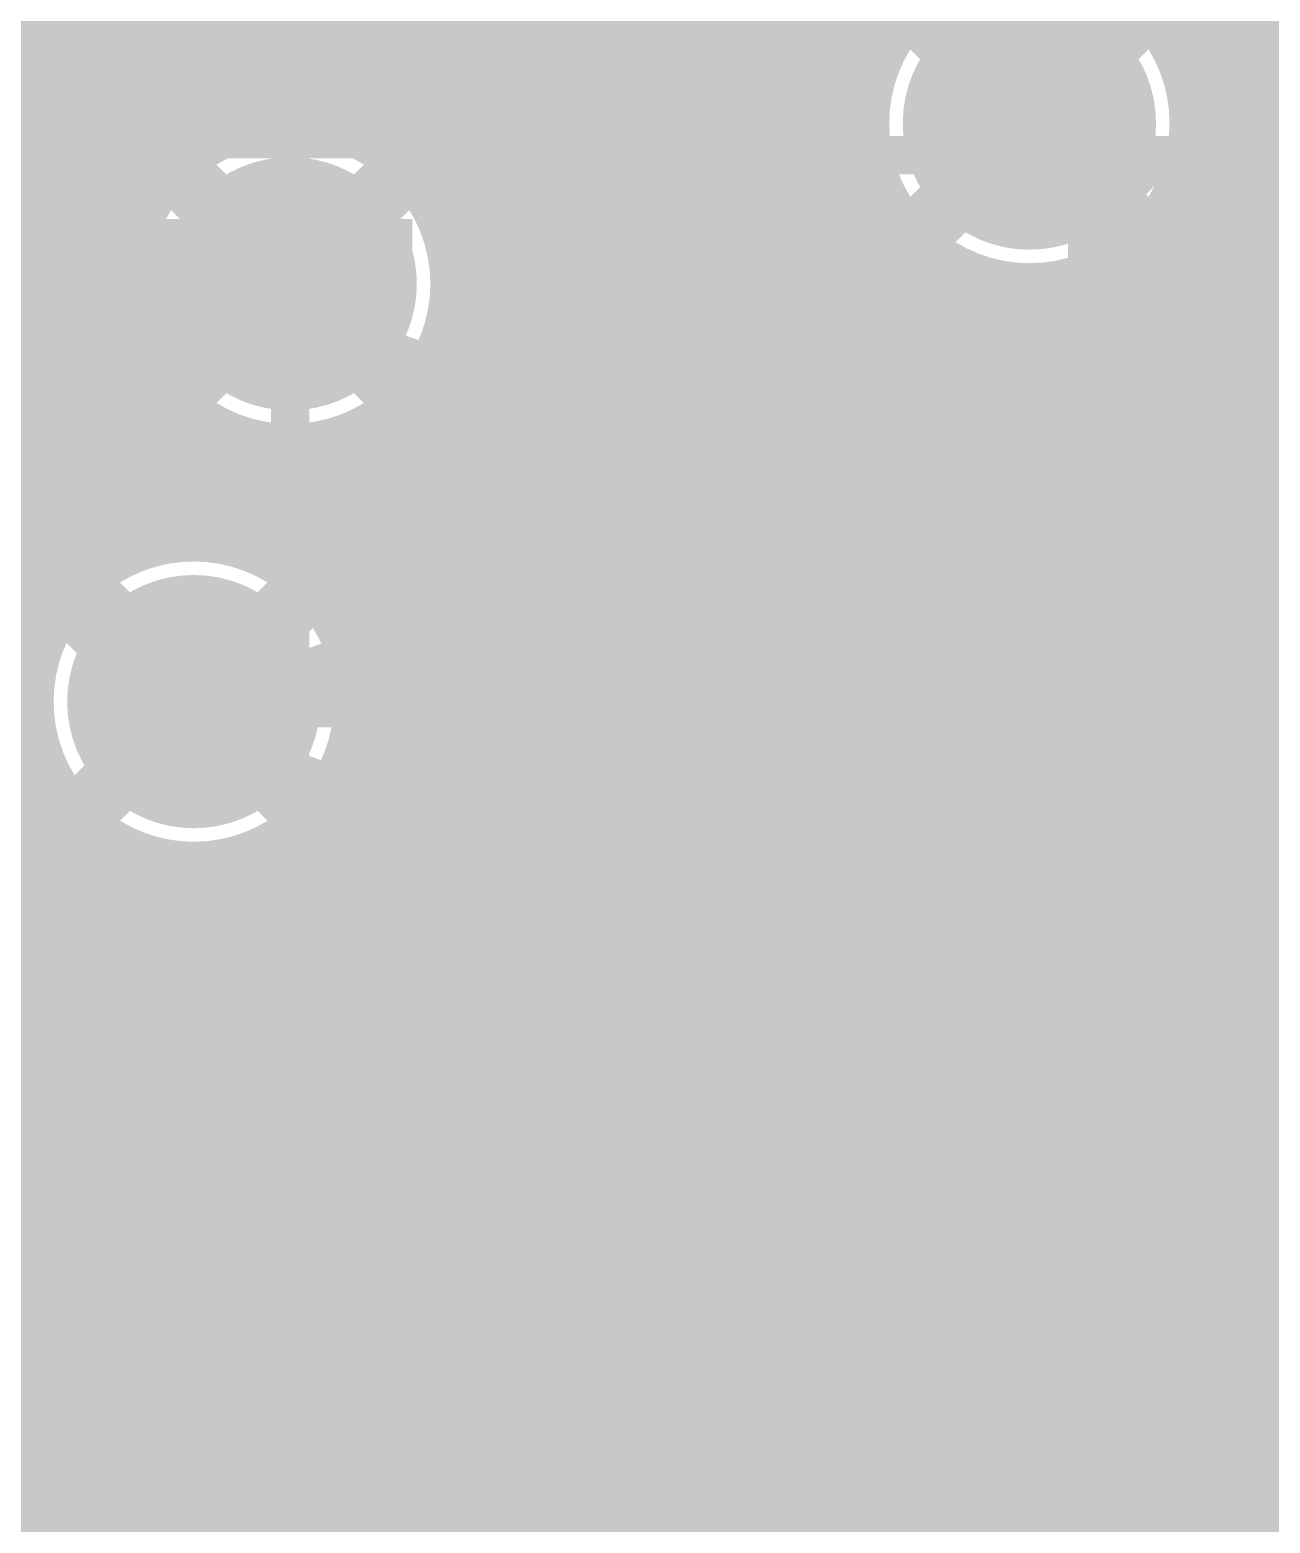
# Model space of a CAD drawing. Extents: x -118 to 4, y -52 to 56.
# Drawn here: x -55.64 to -50.74, y 33.08 to 38.98 of the extents above; entities that cross this region are included whole.
import ezdxf

# ---------------------------------------------------------------- set-up
doc = ezdxf.new("R2010")
doc.units = 0
doc.header["$MEASUREMENT"] = 0
doc.layers.get('0').update_dxf_attribs({"linetype": 'CONTINUOUS'})
for name, color, linetype in [('22-302-0_BOT', 7, 'CONTINUOUS'), ('22-302-0_DRD', 7, 'CONTINUOUS'), ('22-302-0_DRL', 2, 'CONTINUOUS'), ('22-302-0_GND', 1, 'CONTINUOUS'), ('22-302-0_IN1', 3, 'CONTINUOUS'), ('22-302-0_SMB', 5, 'CONTINUOUS'), ('22-302-0_SMT', 10, 'CONTINUOUS'), ('22-302-0_SPB', 14, 'CONTINUOUS'), ('22-302-0_SPT', 9, 'CONTINUOUS'), ('22-302-0_SSB', 12, 'CONTINUOUS'), ('22-302-0_SST', 11, 'CONTINUOUS'), ('22-302-0_TOP', 13, 'CONTINUOUS'), ('THRUHOLE_TAP', 7, 'CONTINUOUS')]:
    doc.layers.add(name, color=color, linetype=linetype)

# ---------------------------------------------------------------- blocks, each defined once
blk = doc.blocks.new('RECTANGLE_2')
blk.add_solid([(0.4826, 0.4064), (0.4826, -0.4064), (-0.4826, 0.4064), (-0.4826, -0.4064)])
blk = doc.blocks.new('ROUND_50')
at = {"const_width": 0.35052}
blk.add_lwpolyline([(-0.17526, 0, 1), (0.17526, 0, 1)], format="xyb", close=True, dxfattribs=at)
blk = doc.blocks.new('ROUND_107')
at = {"const_width": 0.10033}
blk.add_lwpolyline([(-0.050164, 0, 1), (0.050164, 0, 1)], format="xyb", close=True, dxfattribs=at)
blk = doc.blocks.new('ROUND_93')
at = {"const_width": 0.50038}
blk.add_lwpolyline([(-0.25019, 0, 1), (0.25019, 0, 1)], format="xyb", close=True, dxfattribs=at)
blk = doc.blocks.new('ROUND_58')
at = {"const_width": 0.35052}
blk.add_lwpolyline([(-0.17526, 0, 1), (0.17526, 0, 1)], format="xyb", close=True, dxfattribs=at)
blk = doc.blocks.new('RECTANGLE_31')
blk.add_solid([(0.508, 0.635), (0.508, -0.635), (-0.508, 0.635), (-0.508, -0.635)])
blk = doc.blocks.new('OBLONG_40')
at = {"const_width": 0.29972}
blk.add_lwpolyline([(0, 0.74041), (0, -0.74041)], dxfattribs=at)
at = {"const_width": 0.14986}
for points in [[(-0.07493, 0.74041, 1), (0.07493, 0.74041, 1)], [(-0.07493, -0.74041, 1), (0.07493, -0.74041, 1)]]:
    blk.add_lwpolyline(points, format="xyb", close=True, dxfattribs=at)
blk = doc.blocks.new('ROUND_98')
at = {"const_width": 0.10033}
blk.add_lwpolyline([(-0.050164, 0, 1), (0.050164, 0, 1)], format="xyb", close=True, dxfattribs=at)

msp = doc.modelspace()

# ---------------------------------------------------------------- linework, layer by layer
at = {"layer": '22-302-0_BOT'}
for points, const_width in [([(-50.7492, 42.52976), (-50.7492, 38.24224)], 0.254), ([(-50.9778, 42.30116), (-50.9778, 38.47084)], 0.254), ([(-51.2064, 42.07256), (-51.2064, 39.08552)], 0.254), ([(-54.991, 36.322), (-54.229, 36.322), (-52.832, 37.719), (-52.832, 40.386), (-54.356, 41.91), (-54.864, 41.91)], 0.2032), ([(-52.3494, 40.7289), (-52.3494, 38.76802)], 0.254), ([(-54.61, 37.973), (-56.007, 39.37), (-56.007, 40.7162), (-54.61, 40.7162)], 0.2032), ([(-53.721, 40.70096), (-53.721, 37.40404)], 0.254), ([(-53.4924, 40.47236), (-53.4924, 37.63264)], 0.254), ([(-52.4256, 40.386), (-52.4256, 37.719)], 0.254), ([(-53.2638, 40.24376), (-53.2638, 37.86124)], 0.254), ([(-53.2384, 40.21836), (-53.2384, 37.88664)], 0.254), ([(-53.7972, 39.9796), (-53.7972, 38.5572)], 0.254), ([(-56.28894, 39.0779), (-55.2831, 38.06952)], 0.254), ([(-53.2384, 39.0398), (-53.7972, 39.0398)], 0.254), ([(-52.21478, 39.0398), (-52.4256, 39.0398)], 0.254), ([(-46.47692, 39.0398), (-51.16322, 39.0398)], 0.254), ([(-53.2384, 38.8112), (-53.7972, 38.8112)], 0.254), ([(-52.3367, 38.8112), (-52.4256, 38.8112)], 0.254), ([(-46.40072, 38.8112), (-51.03876, 38.8112)], 0.254), ([(-53.2384, 38.5826), (-53.7972, 38.5826)], 0.254), ([(-52.36718, 38.5826), (-52.4256, 38.5826)], 0.254), ([(-27.8638, 38.1), (-27.8638, 38.0492), (-28.575, 37.338), (-28.575, 35.433), (-29.083, 34.925), (-30.734, 34.925), (-31.242, 34.417), (-31.877, 34.417), (-34.544, 37.084), (-50.165, 37.084), (-51.689, 38.608)], 0.2032), ([(-46.2788, 38.5826), (-51.00828, 38.5826)], 0.254), ([(-53.7972, 38.5572), (-54.26202, 38.5572)], 0.254), ([(-54.1782, 38.5572), (-54.1782, 38.49878)], 0.254), ([(-53.9496, 38.5572), (-53.9496, 38.13302)], 0.254), ([(-51.0159, 38.50894), (-49.99736, 37.4904)], 0.254), ([(-52.3494, 38.44544), (-52.3494, 33.9344)], 0.254), ([(-55.56504, 38.354), (-56.3118, 38.354)], 0.254), ([(-53.2384, 38.354), (-54.04612, 38.354)], 0.254), ([(-52.31892, 38.354), (-52.4256, 38.354)], 0.254), ([(-46.09084, 38.354), (-50.86096, 38.354)], 0.254), ([(-55.5498, 38.33876), (-55.5498, 36.70808)], 0.254), ([(-55.33644, 38.1254), (-58.64606, 38.1254)], 0.254), ([(-55.3212, 38.11016), (-55.3212, 36.91636)], 0.254), ([(-53.2384, 38.1254), (-53.94706, 38.1254)], 0.254), ([(-52.16652, 38.1254), (-52.4256, 38.1254)], 0.254), ([(-45.78858, 38.1254), (-50.63236, 38.1254)], 0.254), ([(-52.1208, 38.08222), (-52.1208, 33.9344)], 0.254), ([(-51.8922, 37.95776), (-51.8922, 33.9344)], 0.254), ([(-51.58994, 37.9349), (-50.45202, 36.79698)], 0.254), ([(-55.28564, 37.8968), (-58.63336, 37.8968)], 0.254), ([(-53.2384, 37.88664), (-54.39664, 36.7284)], 0.254), ([(-53.2384, 37.8968), (-53.93436, 37.8968)], 0.254), ([(-51.55184, 37.8968), (-52.4256, 37.8968)], 0.254), ([(-51.6636, 37.92728), (-51.6636, 33.9344)], 0.254), ([(-53.9496, 37.81044), (-53.9496, 37.17544)], 0.254), ([(-51.435, 37.77996), (-51.435, 33.9344)], 0.254), ([(-55.21706, 37.6682), (-58.70194, 37.6682)], 0.254), ([(-53.45684, 37.6682), (-54.00294, 37.6682)], 0.254), ([(-51.32324, 37.6682), (-52.42814, 37.6682)], 0.254), ([(-51.2064, 37.55136), (-51.2064, 33.9344)], 0.254), ([(-55.0926, 37.49294), (-55.0926, 36.99256)], 0.254), ([(-55.03164, 37.4396), (-58.88736, 37.4396)], 0.254), ([(-53.68544, 37.4396), (-54.18836, 37.4396)], 0.254), ([(-54.1782, 37.44722), (-54.1782, 36.94684)], 0.254), ([(-52.54498, 37.43198), (-53.9369, 36.03752)], 0.254), ([(-51.09464, 37.4396), (-52.53736, 37.4396)], 0.254), ([(-54.864, 37.34308), (-54.864, 36.99002)], 0.254), ([(-52.578, 37.39896), (-52.578, 33.9344)], 0.254), ([(-54.6354, 37.29228), (-54.6354, 36.90112)], 0.254), ([(-54.4068, 37.32276), (-54.4068, 36.7284)], 0.254), ([(-50.9778, 37.32276), (-50.9778, 33.9344)], 0.254), ([(-53.91404, 37.211), (-58.9026, 37.211)], 0.254), ([(-52.8066, 37.17036), (-52.8066, 33.9344)], 0.254), ([(-50.86604, 37.211), (-52.76596, 37.211)], 0.254), ([(-50.7492, 37.09416), (-50.7492, 33.9344)], 0.254), ([(-55.15102, 36.9824), (-58.9026, 36.9824)], 0.254), ([(-54.14264, 36.9824), (-54.82844, 36.9824)], 0.254), ([(-53.0352, 36.94176), (-53.0352, 33.9344)], 0.254), ([(-50.63744, 36.9824), (-52.99456, 36.9824)], 0.254), ([(-55.51678, 36.7538), (-58.95594, 36.7538)], 0.254), ([(-54.37124, 36.7538), (-54.46522, 36.7538)], 0.254), ([(-50.40122, 36.7538), (-53.22316, 36.7538)], 0.254), ([(-54.39664, 36.7284), (-54.4449, 36.7284)], 0.254), ([(-53.2638, 36.71316), (-53.2638, 33.9344)], 0.254), ([(-55.6387, 36.5252), (-59.16676, 36.5252)], 0.254), ([(-48.98136, 36.5252), (-53.45176, 36.5252)], 0.254), ([(-53.4924, 36.48456), (-53.4924, 34.58972)], 0.254), ([(-55.66918, 36.2966), (-59.39536, 36.2966)], 0.254), ([(-49.05756, 36.2966), (-53.68036, 36.2966)], 0.254), ([(-53.721, 36.25596), (-53.721, 34.85388)], 0.254), ([(-57.785, 31.369), (-57.277, 31.369), (-55.118, 33.528), (-40.259, 33.528), (-38.989, 34.798), (-33.02, 34.798), (-32.131, 33.909), (-30.988, 33.909), (-30.48, 34.417), (-28.829, 34.417), (-27.8638, 35.3822), (-27.8638, 36.195)], 0.2032), ([(-55.62092, 36.068), (-59.62396, 36.068)], 0.254), ([(-49.05502, 36.068), (-53.90896, 36.068)], 0.254), ([(-53.9496, 36.02736), (-53.9496, 34.95294)], 0.254), ([(-55.5498, 35.93338), (-55.5498, 34.6964)], 0.254), ([(-54.229, 35.9156), (-54.4449, 35.9156)], 0.254), ([(-54.4068, 35.9156), (-54.4068, 34.89706)], 0.254), ([(-54.1782, 35.91814), (-54.1782, 34.96564)], 0.254), ([(-55.46852, 35.8394), (-59.85256, 35.8394)], 0.254), ([(-48.96612, 35.8394), (-54.51094, 35.8394)], 0.254), ([(-55.3212, 35.72764), (-55.3212, 34.6964)], 0.254), ([(-54.6354, 35.74288), (-54.6354, 34.71164)], 0.254), ([(-55.0926, 35.6489), (-55.0926, 34.6964)], 0.254), ([(-54.864, 35.65398), (-54.864, 34.6964)], 0.254), ([(-48.73498, 35.6108), (-60.08116, 35.6108)], 0.254), ([(-25.4381, 34.50082), (-27.813, 34.50082), (-28.40482, 33.909), (-30.353, 33.909), (-30.85846, 33.401), (-32.258, 33.401), (-33.147, 34.29), (-38.735, 34.29), (-40.005, 33.02), (-54.991, 33.02), (-57.404, 30.607), (-58.039, 30.607), (-58.42, 30.988), (-64.389, 30.988), (-64.897, 31.496), (-64.897, 35.3568), (-64.77, 35.4838)], 0.2032), ([(-40.78732, 35.3822), (-60.30976, 35.3822)], 0.254), ([(-40.67556, 35.1536), (-60.36056, 35.1536)], 0.254), ([(-54.3433, 34.925), (-59.82716, 34.925)], 0.254), ([(-40.3733, 34.925), (-53.85816, 34.925)], 0.254), ([(-54.64556, 34.6964), (-57.023, 34.6964)], 0.254), ([(-39.66464, 34.6964), (-53.5559, 34.6964)], 0.254), ([(-39.89324, 34.4678), (-53.44414, 34.4678)], 0.254), ([(-54.102, 34.29), (-57.023, 34.29), (-59.055, 32.258)], 0.2032), ([(-40.12184, 34.2392), (-53.42382, 34.2392)], 0.254), ([(-53.4924, 33.98774), (-53.4924, 33.9344)], 0.254), ([(-40.35044, 34.0106), (-53.48224, 34.0106)], 0.254), ([(-40.42664, 33.9344), (-53.52288, 33.9344)], 0.254), ([(-55.31358, 33.8836), (-56.85536, 33.8836)], 0.254), ([(-55.5498, 33.8836), (-55.5498, 33.67024)], 0.254), ([(-55.40502, 33.81502), (-57.33796, 31.88208)], 0.254), ([(-55.43804, 33.782), (-56.95696, 33.782)], 0.254), ([(-55.66664, 33.5534), (-57.18556, 33.5534)], 0.254)]:
    msp.add_lwpolyline(points, dxfattribs=dict(at, const_width=const_width))
at = {"layer": '22-302-0_BOT', "const_width": 0.254}
for points in [[(-51.689, 39.28872, 0.4142136), (-52.36972, 38.608)], [(-51.00828, 38.608, 0.4142136), (-51.689, 39.28872)], [(-52.36972, 38.608, 0.4142136), (-51.689, 37.92728)], [(-51.0159, 38.50894, 0.0365465), (-51.00865, 38.608)], [(-53.92928, 37.973, 0.2643031), (-54.26164, 38.55783)], [(-55.2831, 38.06952, 0.0356214), (-55.28998, 37.973)], [(-55.29072, 37.973, 0.4142136), (-54.61, 37.29228)], [(-54.61, 37.29228, 0.4142136), (-53.92928, 37.973)], [(-51.689, 37.92728, 0.0365464), (-51.58989, 37.93453)], [(-52.54498, 37.43198, 0.1989124), (-52.42609, 37.719)], [(-52.54498, 37.43198, 0.1989124), (-52.42609, 37.719)], [(-54.991, 37.00272, 0.4142136), (-55.67172, 36.322)], [(-54.4449, 36.7284, 0.237053), (-54.991, 37.00272)], [(-55.67172, 36.322, 0.4142136), (-54.991, 35.64128)], [(-54.229, 35.9156, 0.1989124), (-53.94163, 36.03463)], [(-54.991, 35.64128, 0.2370532), (-54.4449, 35.9156)], [(-54.102, 34.97072, 0.236463), (-54.64719, 34.69762)], [(-53.42128, 34.29, 0.4142136), (-54.102, 34.97072)], [(-53.52288, 33.9344, 0.1385453), (-53.42242, 34.29)], [(-55.31358, 33.8836, 0.0707565), (-55.40497, 33.81497)], [(-55.31358, 33.8836, 0.0707565), (-55.40497, 33.81497)]]:
    msp.add_lwpolyline(points, format="xyb", dxfattribs=at)
at = {"layer": '22-302-0_DRD', "const_width": 0.254}
for points in [[(-51.054, 39.243), (-52.324, 37.973)], [(-51.054, 37.973), (-52.324, 39.243)], [(-53.975, 38.608), (-55.245, 37.338)], [(-53.975, 37.338), (-55.245, 38.608)], [(-54.356, 36.957), (-55.626, 35.687)], [(-54.356, 35.687), (-55.626, 36.957)], [(-53.467, 34.925), (-54.737, 33.655)], [(-53.467, 33.655), (-54.737, 34.925)]]:
    msp.add_lwpolyline(points, dxfattribs=at)
at = {"layer": '22-302-0_IN1', "const_width": 0.254}
for points in [[(-55.6768, 53.95976), (-55.6768, 13.35278)], [(-50.6476, 46.8249), (-50.6476, -3.048)], [(-51.1048, 46.69282), (-51.1048, 38.95598)], [(-50.8762, 46.71314), (-50.8762, -3.048)], [(-55.4482, 41.56202), (-55.4482, 36.82492)], [(-54.3052, 41.52138), (-54.3052, 38.58006)], [(-55.2196, 41.33088), (-55.2196, 38.27272)], [(-54.5338, 41.31564), (-54.5338, 38.64864)], [(-54.991, 41.24198), (-54.991, 38.53688)], [(-54.7624, 41.2369), (-54.7624, 38.63594)], [(-52.705, 40.77208), (-52.705, 18.07972)], [(-52.4764, 40.72128), (-52.4764, 18.03908)], [(-52.2478, 40.75176), (-52.2478, 38.99408)], [(-52.9336, 39.96944), (-52.9336, 18.03908)], [(-54.0766, 39.65194), (-54.0766, 38.39464)], [(-53.1622, 39.60622), (-53.1622, 17.90192)], [(-53.848, 39.50208), (-53.848, 0.30988)], [(-53.3908, 39.48176), (-53.3908, -3.048)], [(-53.6194, 39.45128), (-53.6194, 0.04572)], [(-52.23256, 39.0144), (-98.425, 39.0144)], [(-46.4693, 39.0144), (-51.1429, 39.0144)], [(-52.34432, 38.7858), (-60.19038, 38.7858)], [(-46.39056, 38.7858), (-51.03114, 38.7858)], [(-54.95798, 38.5572), (-59.98464, 38.5572)], [(-52.36718, 38.5572), (-54.26202, 38.5572)], [(-46.26102, 38.5572), (-51.01082, 38.5572)], [(-55.18912, 38.3286), (-59.9059, 38.3286)], [(-52.30876, 38.3286), (-54.03088, 38.3286)], [(-46.06544, 38.3286), (-51.06924, 38.3286)], [(-51.1048, 38.26002), (-51.1048, -3.048)], [(-52.2478, 38.21938), (-52.2478, 17.90192)], [(-55.27802, 38.1), (-59.91098, 38.1)], [(-52.14112, 38.1), (-53.94198, 38.1)], [(-45.74286, 38.1), (-51.23688, 38.1)], [(-52.0192, 38.01364), (-52.0192, 13.63218)], [(-51.3334, 38.02888), (-51.3334, -3.048)], [(-51.7906, 37.9349), (-51.7906, 13.57376)], [(-51.562, 37.93998), (-51.562, 13.40612)], [(-55.28056, 37.8714), (-59.99988, 37.8714)], [(-18.69694, 37.8714), (-53.9369, 37.8714)], [(-55.20436, 37.6428), (-60.23102, 37.6428)], [(-55.2196, 37.67074), (-55.2196, 36.96208)], [(-18.70964, 37.6428), (-54.01564, 37.6428)], [(-54.0766, 37.55136), (-54.0766, 30.56382)], [(-54.99608, 37.4142), (-62.97422, 37.4142)], [(-54.991, 37.40912), (-54.991, 37.00272)], [(-23.96998, 37.4142), (-54.22138, 37.4142)], [(-54.3052, 37.36594), (-54.3052, 30.92958)], [(-54.7624, 37.31006), (-54.7624, 36.96208)], [(-54.5338, 37.29736), (-54.5338, 36.82492)], [(-24.20112, 37.1856), (-60.15228, 37.1856)], [(-55.2323, 36.957), (-60.01512, 36.957)], [(-24.29002, 36.957), (-54.74716, 36.957)], [(-55.53456, 36.7284), (-59.97448, 36.7284)], [(-48.80864, 36.7284), (-54.4449, 36.7284)], [(-55.64632, 36.4998), (-60.01512, 36.4998)], [(-48.99406, 36.4998), (-54.33314, 36.4998)], [(-55.66918, 36.2712), (-56.01208, 36.2712)], [(-49.06264, 36.2712), (-54.31282, 36.2712)], [(-55.61076, 36.0426), (-55.87492, 36.0426)], [(-49.04994, 36.0426), (-54.37124, 36.0426)], [(-55.44312, 35.814), (-55.83428, 35.814)], [(-55.4482, 35.81908), (-55.4482, 13.4747)], [(-48.95088, 35.814), (-54.53888, 35.814)], [(-54.5338, 35.81908), (-54.5338, 31.0515)], [(-55.2196, 35.68192), (-55.2196, 30.88132)], [(-54.991, 35.64128), (-54.991, 31.03372)], [(-54.7624, 35.68192), (-54.7624, 31.08198)], [(-49.57064, 35.5854), (-55.87492, 35.5854)], [(-49.75606, 35.3568), (-56.01208, 35.3568)], [(-49.82464, 35.1282), (-59.34456, 35.1282)], [(-49.81194, 34.8996), (-59.41314, 34.8996)], [(-49.71288, 34.671), (-59.59856, 34.671)], [(-49.44872, 34.4424), (-64.99606, 34.4424)], [(-38.48862, 34.2138), (-64.98336, 34.2138)], [(-38.85438, 33.9852), (-65.05194, 33.9852)], [(-38.9763, 33.7566), (-65.23736, 33.7566)], [(-39.00678, 33.528), (-67.40398, 33.528)], [(-38.95852, 33.2994), (-56.79186, 33.2994)], [(-38.80612, 33.0708), (-56.5658, 33.0708)]]:
    msp.add_lwpolyline(points, dxfattribs=at)
for points in [[(-51.689, 39.28872, 0.4142136), (-52.36972, 38.608)], [(-51.00828, 38.608, 0.4142136), (-51.689, 39.28872)], [(-54.61, 38.65372, 0.4142136), (-55.29072, 37.973)], [(-53.92928, 37.973, 0.4142136), (-54.61, 38.65372)], [(-52.36972, 38.608, 0.4142136), (-51.689, 37.92728)], [(-51.689, 37.92728, 0.4142136), (-51.00828, 38.608)], [(-55.29072, 37.973, 0.4142136), (-54.61, 37.29228)], [(-54.61, 37.29228, 0.4142136), (-53.92928, 37.973)], [(-54.991, 37.00272, 0.4142136), (-55.67172, 36.322)], [(-54.31028, 36.322, 0.4142136), (-54.991, 37.00272)], [(-55.67172, 36.322, 0.4142136), (-54.991, 35.64128)], [(-54.991, 35.64128, 0.4142136), (-54.31028, 36.322)]]:
    msp.add_lwpolyline(points, format="xyb", dxfattribs=at)
at = {"layer": '22-302-0_SSB', "const_width": 0.1524}
for points in [[(-53.7845, 41.4655), (-53.7845, 38.5445), (-55.4228, 38.5445), (-55.4228, 41.4655), (-53.7845, 41.4655)], [(-54.6354, 38.15334), (-54.6354, 37.79774), (-54.80558, 37.67836), (-54.97576, 37.67836), (-55.1434, 37.79774), (-55.1434, 38.15334), (-54.1274, 38.15334)], [(-54.6354, 37.85616), (-54.1274, 37.67836)], [(-54.6354, 37.25672), (-54.6354, 36.90112), (-54.46776, 36.84016), (-54.29758, 36.84016), (-54.1274, 36.90112), (-54.1274, 37.25672), (-54.29758, 37.31514), (-54.46776, 37.31514), (-55.1434, 37.07892)], [(-54.6354, 36.41852), (-54.6354, 36.06292), (-54.46776, 36.00196), (-54.29758, 36.00196), (-54.1274, 36.06292), (-54.1274, 36.41852), (-54.29758, 36.47694), (-54.46776, 36.47694), (-55.1434, 36.24072)]]:
    msp.add_lwpolyline(points, dxfattribs=at)
at = {"layer": '22-302-0_SST', "const_width": 0.1524}
for points in [[(-53.467, 38.989), (-49.403, 38.989), (-49.403, 43.561), (-51.181, 43.561), (-51.435, 43.307), (-51.689, 43.561), (-53.467, 43.561), (-53.467, 38.989)], [(-59.55538, 35.8902), (-59.55538, 39.0398), (-54.61, 39.0398), (-54.61, 35.433), (-59.09818, 35.433), (-59.55538, 35.8902)], [(-53.467, 33.909), (-49.403, 33.909), (-49.403, 38.481), (-51.181, 38.481), (-51.435, 38.227), (-51.689, 38.481), (-53.467, 38.481), (-53.467, 33.909)], [(-53.5305, 33.2105), (-53.5305, 30.2895), (-51.8922, 30.2895), (-51.8922, 33.2105), (-53.5305, 33.2105)]]:
    msp.add_lwpolyline(points, dxfattribs=at)
at = {"layer": '22-302-0_TOP'}
for points, const_width in [([(-51.435, 42.418), (-51.435, 39.497), (-50.419, 38.481), (-50.419, 36.576), (-50.927, 36.068), (-51.435, 36.068), (-52.451, 35.052)], 0.2032), ([(-56.45404, 40.22852), (-56.45404, 39.43604), (-56.007, 38.989), (-54.864, 38.989), (-53.4924, 40.3606), (-53.4924, 40.2336), (-53.594, 40.132)], 0.2032), ([(-53.75402, 39.42334), (-54.48808, 38.68928)], 0.254), ([(-53.721, 39.41572), (-53.721, 37.25164)], 0.254), ([(-53.4924, 39.41318), (-53.4924, 37.48024)], 0.254), ([(-53.9496, 39.22776), (-53.9496, 38.27526)], 0.254), ([(-53.2638, 39.12108), (-53.2638, 37.7063)], 0.254), ([(-53.0352, 39.12108), (-53.0352, 37.81044)], 0.254), ([(-52.8066, 39.12108), (-52.8066, 37.81552)], 0.254), ([(-52.578, 39.12108), (-52.578, 37.81552)], 0.254), ([(-52.3494, 39.12108), (-52.3494, 38.91026)], 0.254), ([(-54.1782, 38.99916), (-54.1782, 38.5572)], 0.254), ([(-52.32146, 38.9636), (-54.21376, 38.9636)], 0.254), ([(-54.4068, 38.77056), (-54.4068, 38.66896)], 0.254), ([(-52.40274, 38.735), (-54.44236, 38.735)], 0.254), ([(-51.689, 38.608), (-51.435, 38.354), (-51.435, 37.338)], 0.2032), ([(-55.10276, 38.5064), (-59.90844, 38.5064)], 0.254), ([(-55.09768, 38.51148), (-56.007, 38.51148)], 0.254), ([(-55.5498, 38.51148), (-55.5498, 37.4015)], 0.254), ([(-55.3212, 38.51148), (-55.3212, 38.12032)], 0.254), ([(-52.40782, 38.5064), (-54.11724, 38.5064)], 0.254), ([(-52.3494, 38.30574), (-52.3494, 37.81552)], 0.254), ([(-55.26786, 38.2778), (-59.8551, 38.2778)], 0.254), ([(-52.3367, 38.2778), (-53.9496, 38.2778)], 0.254), ([(-52.31892, 38.24732), (-52.31892, 37.81552)], 0.254), ([(-55.33136, 38.0492), (-59.87542, 38.0492)], 0.254), ([(-52.31892, 38.0492), (-53.8861, 38.0492)], 0.254), ([(-55.31866, 37.8206), (-59.97702, 37.8206)], 0.254), ([(-55.3212, 37.82568), (-55.3212, 37.20084)], 0.254), ([(-52.31892, 37.8206), (-53.8988, 37.8206)], 0.254), ([(-52.31892, 37.81552), (-52.959, 37.81552)], 0.254), ([(-53.29682, 37.67582), (-54.33568, 36.63696)], 0.254), ([(-53.9496, 37.67074), (-53.9496, 37.02304)], 0.254), ([(-55.22722, 37.592), (-60.22594, 37.592)], 0.254), ([(-53.38064, 37.592), (-53.99024, 37.592)], 0.254), ([(-55.0926, 37.42944), (-55.0926, 37.04082)], 0.254), ([(-55.0037, 37.3634), (-55.48884, 37.3634)], 0.254), ([(-53.60924, 37.3634), (-54.21376, 37.3634)], 0.254), ([(-54.1782, 37.3888), (-54.1782, 36.79444)], 0.254), ([(-58.40476, 34.29), (-58.40476, 36.068), (-57.277, 36.068), (-56.769, 36.576), (-56.261, 36.576), (-55.245, 35.56), (-54.737, 35.56), (-52.959, 37.338), (-51.435, 37.338)], 0.2032), ([(-55.43804, 37.31768), (-55.15102, 37.03066)], 0.254), ([(-54.864, 37.29228), (-54.864, 37.03574)], 0.254), ([(-54.6354, 37.24656), (-54.6354, 36.95446)], 0.254), ([(-54.4068, 37.2745), (-54.4068, 36.7538)], 0.254), ([(-53.83784, 37.1348), (-55.25516, 37.1348)], 0.254), ([(-60.6552, 36.7284), (-60.5028, 36.576), (-57.404, 36.576), (-56.9976, 36.9824), (-55.7784, 36.9824), (-55.118, 36.322), (-54.991, 36.322)], 0.2032), ([(-54.06644, 36.9062), (-54.5592, 36.9062)], 0.254), ([(-52.76088, 36.86048), (-54.39664, 35.22472)], 0.254), ([(-52.8066, 36.81476), (-52.8066, 36.06292)], 0.254), ([(-52.31892, 36.86048), (-52.76088, 36.86048)], 0.254), ([(-52.578, 36.86048), (-52.578, 36.06292)], 0.254), ([(-52.3494, 36.86048), (-52.3494, 36.06292)], 0.254), ([(-52.31892, 36.86048), (-52.31892, 36.32708)], 0.254), ([(-54.29504, 36.6776), (-54.356, 36.6776)], 0.254), ([(-52.31892, 36.6776), (-52.94376, 36.6776)], 0.254), ([(-53.0352, 36.58616), (-53.0352, 36.06292)], 0.254), ([(-52.31892, 36.449), (-53.17236, 36.449)], 0.254), ([(-53.2638, 36.35756), (-53.2638, 36.06292)], 0.254), ([(-51.8541, 36.32708), (-52.31892, 36.32708)], 0.254), ([(-52.1208, 36.32708), (-52.1208, 36.06292)], 0.254), ([(-51.8541, 36.32708), (-52.11572, 36.06292)], 0.254), ([(-51.8922, 36.32708), (-51.8922, 36.28644)], 0.254), ([(-51.95824, 36.2204), (-53.40096, 36.2204)], 0.254), ([(-53.4924, 36.12896), (-53.4924, 33.24352)], 0.254), ([(-53.33492, 36.06292), (-53.33492, 34.04108)], 0.254), ([(-52.11572, 36.06292), (-53.33492, 36.06292)], 0.254), ([(-53.33492, 35.9918), (-53.62956, 35.9918)], 0.254), ([(-53.721, 35.90036), (-53.721, 21.01088)], 0.254), ([(-53.33492, 35.7632), (-53.85816, 35.7632)], 0.254), ([(-53.9496, 35.67176), (-53.9496, 20.78228)], 0.254), ([(-53.33492, 35.5346), (-54.08676, 35.5346)], 0.254), ([(-51.30292, 35.5219), (-51.56708, 35.26028)], 0.254), ([(-51.30292, 35.5219), (-51.30292, 34.04108)], 0.254), ([(-54.1782, 35.44316), (-54.1782, 30.86862)], 0.254), ([(-51.435, 35.39236), (-51.435, 29.41066)], 0.254), ([(-53.33492, 35.306), (-54.31536, 35.306)], 0.254), ([(-51.30292, 35.306), (-51.52136, 35.306)], 0.254), ([(-51.56708, 35.26028), (-51.56708, 34.04108)], 0.254), ([(-54.4068, 35.21456), (-54.4068, 31.0515)], 0.254), ([(-53.33492, 35.0774), (-54.63032, 35.0774)], 0.254), ([(-51.30292, 35.0774), (-51.56708, 35.0774)], 0.254), ([(-54.62778, 35.02914), (-54.62778, 33.55086)], 0.254), ([(-52.451, 35.052), (-52.451, 32.7152), (-52.705, 32.4612)], 0.2032), ([(-53.33492, 34.8488), (-54.62778, 34.8488)], 0.254), ([(-51.30292, 34.8488), (-51.56708, 34.8488)], 0.254), ([(-53.33492, 34.6202), (-54.62778, 34.6202)], 0.254), ([(-51.30292, 34.6202), (-51.56708, 34.6202)], 0.254), ([(-53.33492, 34.3916), (-54.62778, 34.3916)], 0.254), ([(-51.30292, 34.3916), (-51.56708, 34.3916)], 0.254), ([(-55.1561, 33.02254), (-55.1561, 34.29)], 0.254), ([(-54.62778, 34.29), (-55.1561, 34.29)], 0.254), ([(-55.1561, 34.29), (-54.102, 34.29)], 0.2032), ([(-53.33492, 34.163), (-54.62778, 34.163)], 0.254), ([(-51.30292, 34.163), (-51.56708, 34.163)], 0.254), ([(-52.92852, 34.04108), (-53.33492, 34.04108)], 0.254), ([(-53.2638, 34.04108), (-53.2638, 33.24352)], 0.254), ([(-53.0352, 34.04108), (-53.0352, 33.24352)], 0.254), ([(-52.92852, 34.04108), (-52.92852, 33.24352)], 0.254), ([(-51.97348, 34.04108), (-51.97348, 33.24352)], 0.254), ([(-51.56708, 34.04108), (-51.97348, 34.04108)], 0.254), ([(-51.8922, 34.04108), (-51.8922, 33.24352)], 0.254), ([(-51.6636, 34.04108), (-51.6636, 29.41066)], 0.254), ([(-49.53508, 34.04108), (-51.30292, 34.04108)], 0.254), ([(-51.2064, 34.04108), (-51.2064, 29.41066)], 0.254), ([(-50.9778, 34.04108), (-50.9778, 29.41066)], 0.254), ([(-50.7492, 34.04108), (-50.7492, 29.41066)], 0.254), ([(-52.92852, 33.9344), (-54.62778, 33.9344)], 0.254), ([(-39.46652, 33.9344), (-51.97348, 33.9344)], 0.254), ([(-52.92852, 33.7058), (-54.62778, 33.7058)], 0.254), ([(-39.48684, 33.7058), (-51.97348, 33.7058)], 0.254), ([(-54.6354, 33.4645), (-54.6354, 31.12262)], 0.254), ([(-52.92852, 33.4772), (-54.63286, 33.4772)], 0.254), ([(-39.71544, 33.4772), (-51.97348, 33.4772)], 0.254), ([(-52.92852, 33.2486), (-54.72176, 33.2486)], 0.254), ([(-53.56352, 33.24352), (-53.56352, 31.82112)], 0.254), ([(-52.92852, 33.24352), (-53.56352, 33.24352)], 0.254), ([(-39.94404, 33.2486), (-51.97348, 33.2486)], 0.254), ([(-51.84648, 33.24352), (-51.97348, 33.24352)], 0.254), ([(-51.84648, 33.24352), (-51.84648, 31.82112)], 0.254), ([(-54.864, 33.11144), (-54.864, 31.11754)], 0.254), ([(-55.32628, 33.05302), (-55.32628, 32.60852)], 0.254), ([(-55.3212, 33.05048), (-55.3212, 32.60852)], 0.254), ([(-53.56352, 33.02), (-55.32628, 33.02)], 0.254), ([(-55.0926, 33.02762), (-55.0926, 32.60852)], 0.254), ([(-40.17264, 33.02), (-51.84648, 33.02)], 0.254)]:
    msp.add_lwpolyline(points, dxfattribs=dict(at, const_width=const_width))
at = {"layer": '22-302-0_TOP', "const_width": 0.254}
for points in [[(-52.20462, 39.12108, 0.1982707), (-52.4164, 38.608)], [(-53.88356, 37.973, 0.3656514), (-54.48808, 38.68928)], [(-52.41544, 38.608, 0.1307413), (-52.31941, 38.24704)], [(-55.09768, 38.51148, 0.2118001), (-55.33649, 37.973)], [(-55.33644, 37.973, 0.4142136), (-54.61, 37.24656)], [(-54.61, 37.24656, 0.4142136), (-53.88356, 37.973)], [(-52.959, 37.81552, 0.1989124), (-53.29666, 37.67566)], [(-52.959, 37.81552, 0.1989124), (-53.29666, 37.67566)], [(-55.44058, 37.32022, 0.1989124), (-55.7784, 37.46015)], [(-54.991, 37.04844, 0.0555776), (-55.15101, 37.0306)], [(-54.33568, 36.63696, 0.2883051), (-54.991, 37.04844)], [(-54.63286, 35.09264, 0.1424913), (-54.39842, 35.22142)], [(-54.63286, 35.09264, 0.1424913), (-54.39842, 35.22142)], [(-54.62778, 35.02914, 0.0302005), (-54.63163, 35.09279)], [(-55.1561, 33.02254, 0.4142136), (-54.62778, 33.55086)], [(-55.32628, 33.05302, 0.0825326), (-55.1561, 33.02474)]]:
    msp.add_lwpolyline(points, format="xyb", dxfattribs=at)

# ---------------------------------------------------------------- block references
at = {"layer": '22-302-0_BOT'}
for name, p in [('RECTANGLE_2', (-54.61, 39.2938)), ('ROUND_50', (-51.689, 38.608)), ('ROUND_50', (-54.61, 37.973)), ('ROUND_50', (-54.991, 36.322)), ('ROUND_50', (-54.102, 34.29))]:
    msp.add_blockref(name, p, dxfattribs=at)
at = {"layer": '22-302-0_DRL'}
for p in [(-51.689, 38.608), (-54.61, 37.973), (-54.991, 36.322), (-54.102, 34.29)]:
    msp.add_blockref('ROUND_107', p, dxfattribs=at)
at = {"layer": '22-302-0_GND'}
for p in [(-51.689, 38.608), (-54.61, 37.973), (-54.991, 36.322), (-54.102, 34.29)]:
    msp.add_blockref('ROUND_93', p, dxfattribs=at)
at = {"layer": '22-302-0_IN1'}
for name, p in [('ROUND_50', (-51.689, 38.608)), ('ROUND_58', (-54.61, 37.973)), ('ROUND_50', (-54.991, 36.322)), ('ROUND_50', (-54.102, 34.29))]:
    msp.add_blockref(name, p, dxfattribs=at)
at = {"layer": '22-302-0_SMB'}
msp.add_blockref('RECTANGLE_2', (-54.61, 39.2938), dxfattribs=at)
at = {"layer": '22-302-0_SMT'}
for name, p in [('RECTANGLE_31', (-51.435, 37.338)), ('RECTANGLE_31', (-52.451, 35.052)), ('RECTANGLE_31', (-50.419, 35.052)), ('OBLONG_40', (-55.1561, 34.29))]:
    msp.add_blockref(name, p, dxfattribs=at)
at = {"layer": '22-302-0_SPB'}
msp.add_blockref('RECTANGLE_2', (-54.61, 39.2938), dxfattribs=at)
at = {"layer": '22-302-0_SPT'}
for name, p in [('RECTANGLE_31', (-51.435, 37.338)), ('RECTANGLE_31', (-52.451, 35.052)), ('RECTANGLE_31', (-50.419, 35.052)), ('OBLONG_40', (-55.1561, 34.29))]:
    msp.add_blockref(name, p, dxfattribs=at)
at = {"layer": '22-302-0_TOP'}
for name, p in [('ROUND_50', (-51.689, 38.608)), ('ROUND_50', (-54.61, 37.973)), ('RECTANGLE_31', (-51.435, 37.338)), ('ROUND_50', (-54.991, 36.322)), ('RECTANGLE_31', (-52.451, 35.052)), ('RECTANGLE_31', (-50.419, 35.052)), ('OBLONG_40', (-55.1561, 34.29)), ('ROUND_50', (-54.102, 34.29))]:
    msp.add_blockref(name, p, dxfattribs=at)
at = {"layer": 'THRUHOLE_TAP'}
for p in [(-51.689, 38.608), (-54.61, 37.973), (-54.991, 36.322), (-54.102, 34.29)]:
    msp.add_blockref('ROUND_98', p, dxfattribs=at)

doc.saveas('drawing.dxf')
